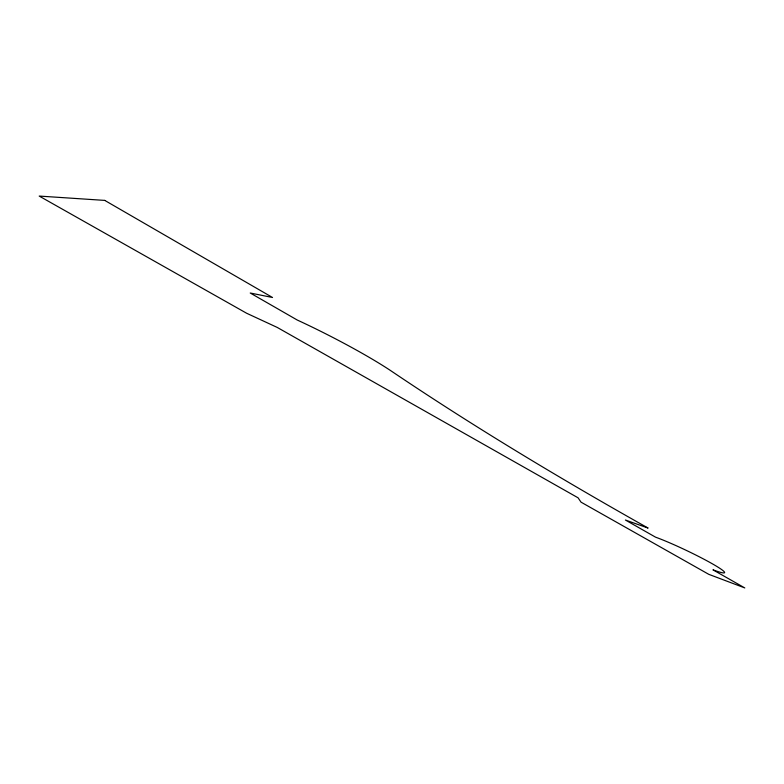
<?xml version="1.0" encoding="UTF-8"?>
<svg xmlns="http://www.w3.org/2000/svg" width="784" height="784" viewBox="0 0 784 784"><rect width="100%" height="100%" fill="white"/><g stroke="black" fill="none" stroke-linecap="round" stroke-linejoin="round"><path stroke-width="1.18" d="M104.742 200.4L39.2 196.069L246.607 313.237L277.252 327.438L578.073 497.811L581.022 502.152L708.775 574.329L744.8 587.931L712.95 569.821A43.894 3.616 25.5 0 0 712.293 563.774A43.894 3.616 25.5 0 0 655.532 537.158L625.397 520.017L648.103 528.073C560.295 478.652 473.82 426.77 390.285 370.371A96.324 9.908 27 0 0 297.205 320.009L250.233 293.01L272.528 297.499L104.742 200.4"/></g></svg>
